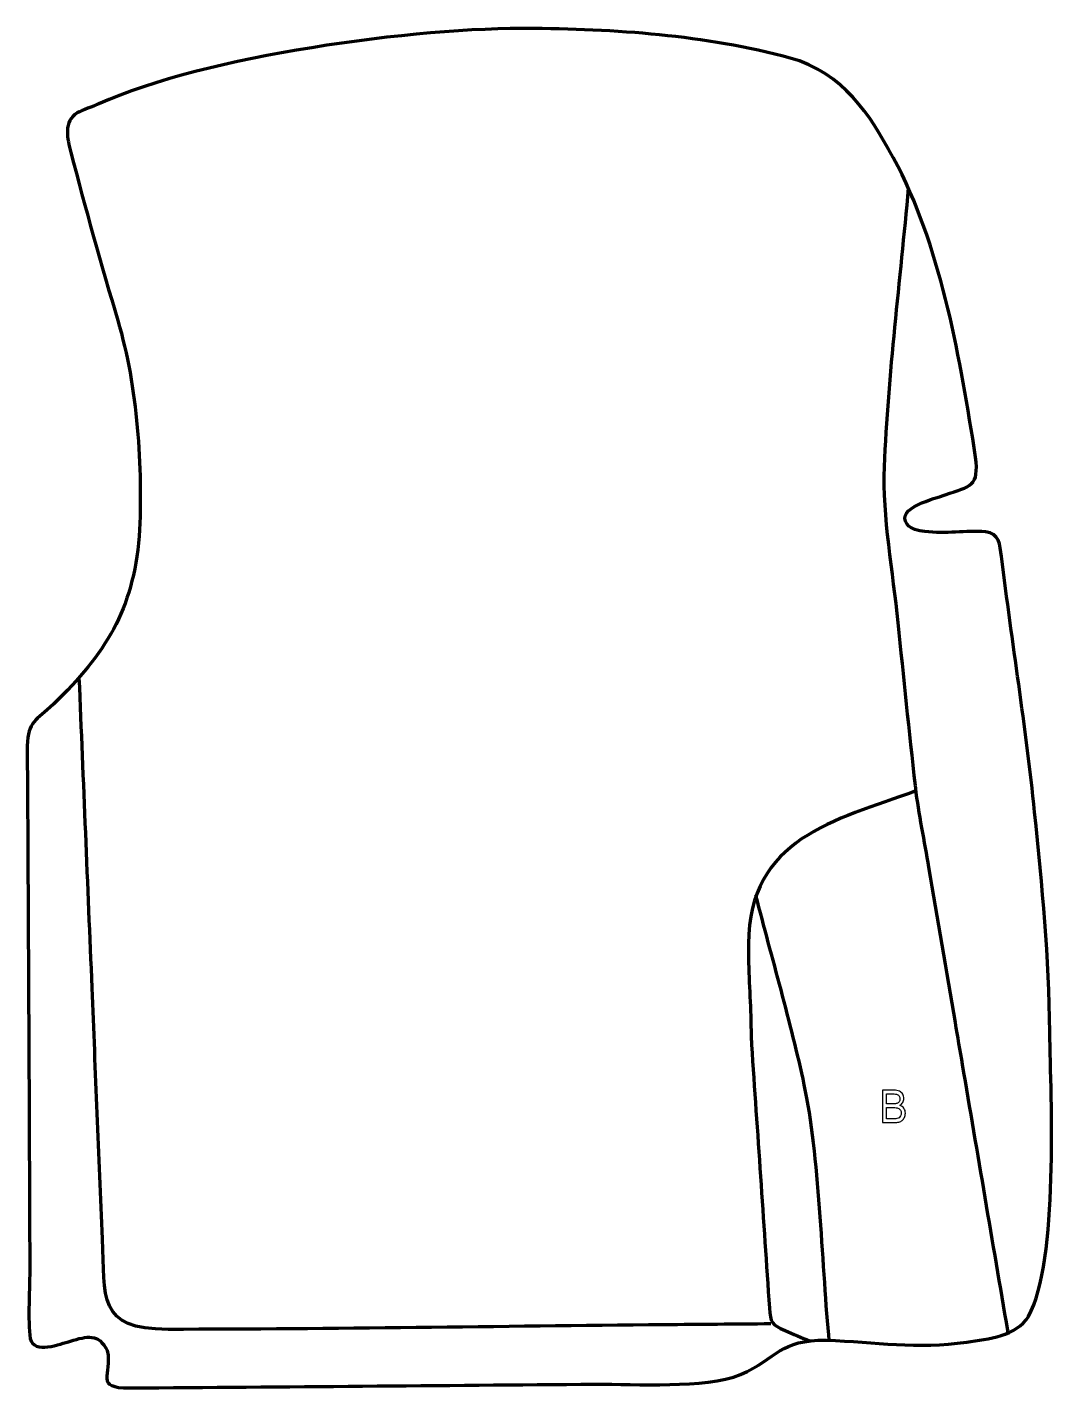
# Model space of a CAD drawing. Header units: millimetres. Extents: x -550 to 29, y 102 to 866.
import ezdxf

# ---------------------------------------------------------------- set-up
doc = ezdxf.new("R2010")
doc.units = ezdxf.units.MM
doc.header["$MEASUREMENT"] = 0
doc.layers.add('layer 2', color=7, linetype='Continuous')
doc.layers.add('layer 3', color=7, linetype='Continuous')

msp = doc.modelspace()

# ---------------------------------------------------------------- linework, layer by layer
at = {"layer": 'layer 2', "color": 142, "lineweight": 158}
for points, knots in [([(-55.2017, 775.6021), (-59.8347, 723.6908), (-66.5534, 671.1047), (-68.7852, 619.1002), (-68.7852, 619.1002), (-69.8187, 591.3238), (-63.8696, 559.7532), (-61.0455, 531.7075), (-61.0455, 531.7075), (-57.974, 501.2057), (-54.8364, 470.7271), (-51.3668, 440.2671), (-51.3668, 440.2671), (-51.3668, 440.2671), (-51.1945, 438.7693), (-51.1945, 438.7693), (-51.1945, 438.7693), (-49.5443, 424.5631), (-46.1945, 408.7118), (-43.757, 394.3909), (-43.757, 394.3909), (-38.8145, 365.3534), (-33.8721, 336.3158), (-28.9297, 307.2783), (-28.9297, 307.2783), (-27.5894, 299.4037), (-26.2491, 291.5291), (-24.9088, 283.6545), (-24.9088, 283.6545), (-16.4481, 233.9461), (-7.9874, 184.2377), (0.4735, 134.5294), (0.4735, 134.5294), (0.4735, 134.5294), (0.7248, 133.0529), (0.7248, 133.0529)], [0, 0, 0, 0, 0.1, 0.1, 0.1, 0.1, 0.2, 0.2, 0.2, 0.2, 0.3, 0.3, 0.3, 0.3, 0.4, 0.4, 0.4, 0.4, 0.5, 0.5, 0.5, 0.5, 0.6, 0.6, 0.6, 0.6, 0.7, 0.7, 0.7, 0.7, 0.8, 0.8, 0.8, 0.8, 1, 1, 1, 1]), ([(-132.4037, 138.1631), (-152.3632, 137.9911), (-172.3228, 137.8192), (-192.2823, 137.6472), (-192.2823, 137.6472), (-285.0735, 136.8477), (-378.0817, 135.1406), (-470.8349, 135.0932), (-470.8349, 135.0932), (-510.7191, 135.0787), (-506.1702, 153.2181), (-507.6213, 185.8674), (-507.6213, 185.8674), (-509.7074, 232.804), (-511.502, 279.7558), (-513.4314, 326.6993), (-513.4314, 326.6993), (-515.8283, 384.6801), (-518.2395, 442.6604), (-520.6461, 500.6409)], [0, 0, 0, 0, 0.16666667, 0.16666667, 0.16666667, 0.16666667, 0.33333333, 0.33333333, 0.33333333, 0.33333333, 0.5, 0.5, 0.5, 0.5, 0.66666667, 0.66666667, 0.66666667, 0.66666667, 1, 1, 1, 1]), ([(-51.045, 437.209), (-96.9801, 420.5824), (-144.529, 410.6953), (-144.9722, 351.3633), (-144.9722, 351.3633), (-145.0764, 337.4248), (-143.9508, 322.4311), (-143.5927, 308.2905), (-143.5927, 308.2905), (-143.4787, 303.7926), (-143.365, 299.2946), (-143.2515, 294.7967), (-143.2515, 294.7967), (-139.8408, 245.5376), (-136.488, 196.2746), (-133.172, 147.009), (-133.172, 147.009), (-132.6277, 138.9224), (-131.8207, 137.7148), (-124.3585, 134.4212), (-124.3585, 134.4212), (-119.8302, 132.4225), (-115.1432, 130.574), (-110.5686, 128.5783)], [0, 0, 0, 0, 0.14285714, 0.14285714, 0.14285714, 0.14285714, 0.28571429, 0.28571429, 0.28571429, 0.28571429, 0.42857143, 0.42857143, 0.42857143, 0.42857143, 0.57142857, 0.57142857, 0.57142857, 0.57142857, 0.71428571, 0.71428571, 0.71428571, 0.71428571, 1, 1, 1, 1]), ([(-140.9364, 378.6694), (-131.9448, 343.6653), (-121.3261, 307.4919), (-113.773, 272.3186), (-113.773, 272.3186), (-105.3776, 233.2237), (-103.8751, 173.3893), (-100.062, 131.9584), (-100.062, 131.9584), (-100.062, 131.9584), (-99.7873, 128.9741), (-99.7873, 128.9741)], [0, 0, 0, 0, 0.25, 0.25, 0.25, 0.25, 0.5, 0.5, 0.5, 0.5, 1, 1, 1, 1])]:
    msp.add_open_spline(points, degree=3, knots=knots, dxfattribs=at)
at = {"layer": 'layer 2', "color": 142}
for points, knots in [([(-69.6718, 251.1403), (-69.6718, 251.1403), (-69.6718, 269.3267), (-69.6718, 269.3267), (-69.6718, 269.3267), (-69.6718, 269.3267), (-63.2953, 269.3267), (-63.2953, 269.3267), (-63.2953, 269.3267), (-61.9978, 269.3267), (-60.9575, 269.1447), (-60.1703, 268.7764), (-60.1703, 268.7764), (-59.3871, 268.4081), (-58.774, 267.8408), (-58.3309, 267.0746), (-58.3309, 267.0746), (-57.884, 266.3126), (-57.6625, 265.5125), (-57.6625, 264.6743), (-57.6625, 264.6743), (-57.6625, 263.8996), (-57.8603, 263.1672), (-58.2519, 262.4814), (-58.2519, 262.4814), (-58.6435, 261.7956), (-59.2368, 261.241), (-60.0319, 260.8177), (-60.0319, 260.8177), (-59.0034, 260.496), (-58.2123, 259.9456), (-57.6625, 259.1667), (-57.6625, 259.1667), (-57.1086, 258.392), (-56.8318, 257.4734), (-56.8318, 256.415), (-56.8318, 256.415), (-56.8318, 255.5599), (-57.0018, 254.7683), (-57.3381, 254.0359), (-57.3381, 254.0359), (-57.6743, 253.3035), (-58.0897, 252.7405), (-58.5841, 252.3426), (-58.5841, 252.3426), (-59.0785, 251.9489), (-59.6996, 251.6483), (-60.4432, 251.4451), (-60.4432, 251.4451), (-61.1909, 251.2419), (-62.1046, 251.1403), (-63.1885, 251.1403), (-63.1885, 251.1403), (-63.1885, 251.1403), (-69.6718, 251.1403), (-69.6718, 251.1403)], [0, 0, 0, 0, 0.06666667, 0.06666667, 0.06666667, 0.06666667, 0.13333333, 0.13333333, 0.13333333, 0.13333333, 0.2, 0.2, 0.2, 0.2, 0.26666667, 0.26666667, 0.26666667, 0.26666667, 0.33333333, 0.33333333, 0.33333333, 0.33333333, 0.4, 0.4, 0.4, 0.4, 0.46666667, 0.46666667, 0.46666667, 0.46666667, 0.53333333, 0.53333333, 0.53333333, 0.53333333, 0.6, 0.6, 0.6, 0.6, 0.66666667, 0.66666667, 0.66666667, 0.66666667, 0.73333333, 0.73333333, 0.73333333, 0.73333333, 0.8, 0.8, 0.8, 0.8, 0.86666667, 0.86666667, 0.86666667, 0.86666667, 1, 1, 1, 1]), ([(-67.4171, 261.6813), (-67.4171, 261.6813), (-63.7422, 261.6813), (-63.7422, 261.6813), (-63.7422, 261.6813), (-62.7454, 261.6813), (-62.0295, 261.7533), (-61.5983, 261.893), (-61.5983, 261.893), (-61.0247, 262.075), (-60.5936, 262.3798), (-60.3049, 262.8031), (-60.3049, 262.8031), (-60.016, 263.2265), (-59.8697, 263.7556), (-59.8697, 264.3949), (-59.8697, 264.3949), (-59.8697, 265.0002), (-60.0042, 265.5336), (-60.2771, 265.9908), (-60.2771, 265.9908), (-60.5461, 266.4523), (-60.9338, 266.7698), (-61.4361, 266.9391), (-61.4361, 266.9391), (-61.9385, 267.1084), (-62.8008, 267.1931), (-64.0192, 267.1931), (-64.0192, 267.1931), (-64.0192, 267.1931), (-67.4171, 267.1931), (-67.4171, 267.1931), (-67.4171, 267.1931), (-67.4171, 267.1931), (-67.4171, 261.6813), (-67.4171, 261.6813)], [0, 0, 0, 0, 0.1, 0.1, 0.1, 0.1, 0.2, 0.2, 0.2, 0.2, 0.3, 0.3, 0.3, 0.3, 0.4, 0.4, 0.4, 0.4, 0.5, 0.5, 0.5, 0.5, 0.6, 0.6, 0.6, 0.6, 0.7, 0.7, 0.7, 0.7, 0.8, 0.8, 0.8, 0.8, 1, 1, 1, 1]), ([(-67.4171, 253.2739), (-67.4171, 253.2739), (-63.1845, 253.2739), (-63.1845, 253.2739), (-63.1845, 253.2739), (-62.4567, 253.2739), (-61.9464, 253.3035), (-61.6497, 253.3628), (-61.6497, 253.3628), (-61.1355, 253.4602), (-60.7004, 253.6253), (-60.3523, 253.8581), (-60.3523, 253.8581), (-60.0042, 254.0909), (-59.7194, 254.4296), (-59.4939, 254.8741), (-59.4939, 254.8741), (-59.2684, 255.3186), (-59.1577, 255.8308), (-59.1577, 256.4108), (-59.1577, 256.4108), (-59.1577, 257.0924), (-59.3199, 257.6808), (-59.6482, 258.1846), (-59.6482, 258.1846), (-59.9726, 258.6883), (-60.4235, 259.0397), (-61.001, 259.2429), (-61.001, 259.2429), (-61.5746, 259.4461), (-62.4053, 259.5477), (-63.4852, 259.5477), (-63.4852, 259.5477), (-63.4852, 259.5477), (-67.4171, 259.5477), (-67.4171, 259.5477), (-67.4171, 259.5477), (-67.4171, 259.5477), (-67.4171, 253.2739), (-67.4171, 253.2739)], [0, 0, 0, 0, 0.09090909, 0.09090909, 0.09090909, 0.09090909, 0.18181818, 0.18181818, 0.18181818, 0.18181818, 0.27272727, 0.27272727, 0.27272727, 0.27272727, 0.36363636, 0.36363636, 0.36363636, 0.36363636, 0.45454545, 0.45454545, 0.45454545, 0.45454545, 0.54545455, 0.54545455, 0.54545455, 0.54545455, 0.63636364, 0.63636364, 0.63636364, 0.63636364, 0.72727273, 0.72727273, 0.72727273, 0.72727273, 0.81818182, 0.81818182, 0.81818182, 0.81818182, 1, 1, 1, 1])]:
    msp.add_open_spline(points, degree=3, knots=knots, dxfattribs=at)
at = {"layer": 'layer 3', "color": 242, "lineweight": 158}
msp.add_open_spline([(-509.6784, 822.7943), (-449.5898, 849.7441), (-332.3717, 865.7963), (-265.6183, 865.1413), (-265.6183, 865.1413), (-214.0147, 864.3582), (-166.0422, 861.0847), (-116.2002, 846.9856), (-116.2002, 846.9856), (-87.465, 835.916), (-75.0564, 813.4673), (-60.9811, 787.8389), (-60.9811, 787.8389), (-35.5284, 737.0854), (-26.2652, 680.1042), (-17.3714, 624.5136), (-17.3714, 624.5136), (-15.5543, 608.1839), (-19.6269, 608.373), (-34.432, 603.382), (-34.432, 603.382), (-39.8354, 601.5604), (-62.7725, 595.9286), (-55.8246, 586.8984), (-55.8246, 586.8984), (-53.4924, 583.8672), (-49.89, 583.431), (-45.8212, 582.809), (-45.8212, 582.809), (-34.0884, 581.2548), (-22.9833, 583.5649), (-11.7712, 582.6092), (-11.7712, 582.6092), (-4.1866, 581.9627), (-3.6784, 575.4613), (-2.8544, 568.7955), (-2.8544, 568.7955), (3.0614, 520.9468), (10.8122, 473.1821), (15.7391, 425.316), (15.7391, 425.316), (20.1095, 383.2297), (23.8288, 344.2906), (24.2279, 301.834), (24.2279, 301.834), (24.9726, 263.915), (29.3024, 173.7807), (12.2954, 142.3767), (12.2954, 142.3767), (5.5252, 131.2775), (-10.4923, 129.6647), (-22.3025, 127.9501), (-22.3025, 127.9501), (-50.2768, 123.8889), (-73.612, 128.0794), (-101.0801, 129.0209), (-101.0801, 129.0209), (-127.4037, 129.2794), (-128.3898, 119.2581), (-149.3623, 109.686), (-149.3623, 109.686), (-169.781, 101.7603), (-207.9278, 104.5018), (-230.8467, 104.334), (-230.8467, 104.334), (-317.9805, 103.695), (-405.1369, 102.7715), (-492.2653, 102.2338), (-492.2653, 102.2338), (-512.744, 102.1075), (-501.8387, 109.4388), (-504.9474, 123.2127), (-504.9474, 123.2127), (-509.9563, 133.0698), (-516.1054, 131.2707), (-525.6494, 128.4941), (-525.6494, 128.4941), (-531.1503, 126.8938), (-546.3293, 121.0131), (-548.1396, 129.9615), (-548.1396, 129.9615), (-549.7455, 139.6757), (-548.3924, 159.3226), (-548.437, 170.3428), (-548.437, 170.3428), (-548.8336, 267.7243), (-549.2696, 365.0957), (-549.8806, 462.4762), (-549.8806, 462.4762), (-549.4493, 476.6431), (-545.004, 476.5772), (-535.1963, 485.8681), (-535.1963, 485.8681), (-505.7795, 514.399), (-490.6758, 538.4618), (-486.9604, 580.1438), (-486.9604, 580.1438), (-484.9716, 618.9648), (-487.924, 663.8277), (-499.0085, 701.1449), (-499.0085, 701.1449), (-508.2012, 732.1405), (-517.282, 764.2668), (-525.379, 795.5547), (-525.379, 795.5547), (-527.2874, 802.9292), (-529.8395, 813.3027), (-521.7649, 817.7046), (-521.7649, 817.7046), (-518.5234, 819.4717), (-513.2811, 821.2354), (-509.6784, 822.7943)], degree=3, knots=[0, 0, 0, 0, 0.03448276, 0.03448276, 0.03448276, 0.03448276, 0.06896552, 0.06896552, 0.06896552, 0.06896552, 0.10344828, 0.10344828, 0.10344828, 0.10344828, 0.13793103, 0.13793103, 0.13793103, 0.13793103, 0.17241379, 0.17241379, 0.17241379, 0.17241379, 0.20689655, 0.20689655, 0.20689655, 0.20689655, 0.24137931, 0.24137931, 0.24137931, 0.24137931, 0.27586207, 0.27586207, 0.27586207, 0.27586207, 0.31034483, 0.31034483, 0.31034483, 0.31034483, 0.34482759, 0.34482759, 0.34482759, 0.34482759, 0.37931034, 0.37931034, 0.37931034, 0.37931034, 0.4137931, 0.4137931, 0.4137931, 0.4137931, 0.44827586, 0.44827586, 0.44827586, 0.44827586, 0.48275862, 0.48275862, 0.48275862, 0.48275862, 0.51724138, 0.51724138, 0.51724138, 0.51724138, 0.55172414, 0.55172414, 0.55172414, 0.55172414, 0.5862069, 0.5862069, 0.5862069, 0.5862069, 0.62068966, 0.62068966, 0.62068966, 0.62068966, 0.65517241, 0.65517241, 0.65517241, 0.65517241, 0.68965517, 0.68965517, 0.68965517, 0.68965517, 0.72413793, 0.72413793, 0.72413793, 0.72413793, 0.75862069, 0.75862069, 0.75862069, 0.75862069, 0.79310345, 0.79310345, 0.79310345, 0.79310345, 0.82758621, 0.82758621, 0.82758621, 0.82758621, 0.86206897, 0.86206897, 0.86206897, 0.86206897, 0.89655172, 0.89655172, 0.89655172, 0.89655172, 0.93103448, 0.93103448, 0.93103448, 0.93103448, 1, 1, 1, 1], dxfattribs=at)

doc.saveas('drawing.dxf')
